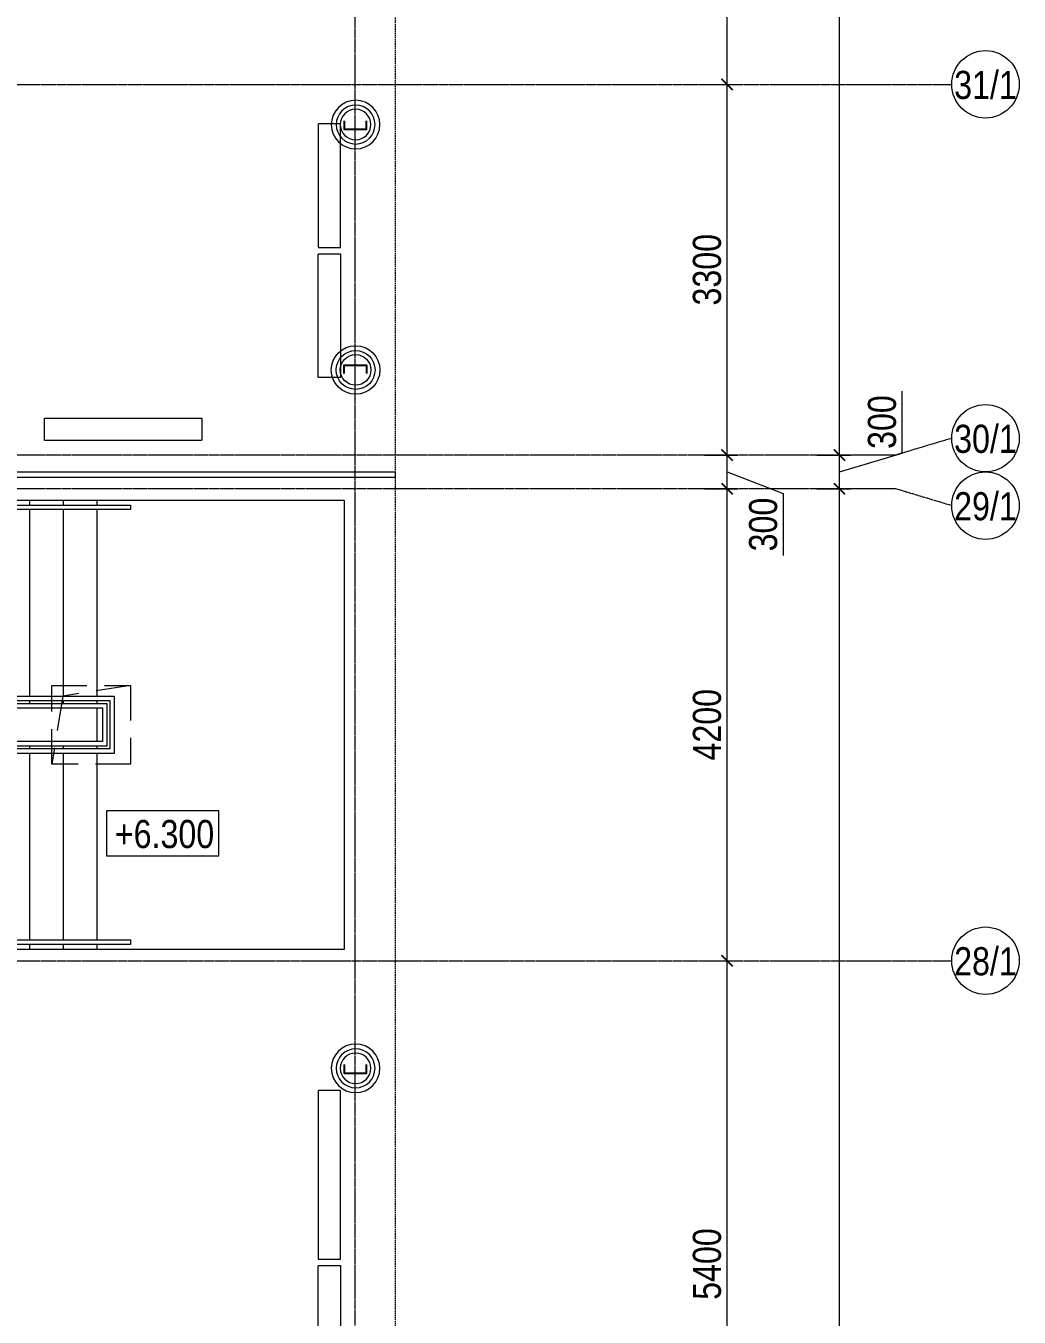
# Model space of a CAD drawing. Header units: millimetres. Extents: x -65509 to 912790, y 446 to 713294.
# Drawn here: x 229065 to 237907, y 388404 to 399898 of the extents above; entities that cross this region are included whole.
import ezdxf
from ezdxf.enums import TextEntityAlignment as Align

# ---------------------------------------------------------------- set-up
doc = ezdxf.new("R2010")
doc.units = ezdxf.units.MM
for name, pattern in [('CENTER2', [28.575, 19.05, -3.175, 3.175, -3.175]), ('DASHED', [19.05, 12.7, -6.35]), ('HIDDEN', [9.525, 6.35, -3.175]), ('HIDDEN2', [4.7625, 3.175, -1.5875])]:
    doc.linetypes.add(name, pattern=pattern)
doc.layers.get('Defpoints').update_dxf_attribs({"color": 250})
doc.layers.add('АР_Делит', color=250, linetype='Continuous', lineweight=0, plot=False)
for name, color, linetype, lineweight in [('АР_Отметка', 250, 'Continuous', 13), ('АР_Ф_ЛК', 250, 'Continuous', 5), ('ДШ_КР', 250, 'Continuous', 35), ('КМ_Фахверки', 250, 'Continuous', 25), ('ОВ_Классы', 250, 'Continuous', 0), ('РД_Оси_100', 250, 'Continuous', 0), ('РД_Оси_размер', 250, 'Continuous', 0)]:
    doc.layers.add(name, color=color, linetype=linetype, lineweight=lineweight)
doc.layers.add('АР_Отопительные приборы', color=1, linetype='HIDDEN2', lineweight=0, true_color=0xff0000)
doc.styles.add('Arial_Narrow_08', font='ARIALN.TTF', dxfattribs={"width": 0.8})
doc.styles.add('style1', font='ARIALN.TTF')
doc.styles.add('ккк', font='isocpeur.ttf', dxfattribs={"width": 0.85, "oblique": 15})
doc.dimstyles.new('Dim100_ареал', dxfattribs={"dimscale": 100, "dimtxt": 2.5, "dimasz": 1, "dimexe": 1, "dimexo": 1, "dimgap": 0.5, "dimtad": 1, "dimzin": 12, "dimdsep": 46, "dimtxsty": 'style1', "dimblk": 'ARCHTICK', "dimcen": 1, "dimdle": 1, "dimclrd": 256, "dimclre": 256, "dimaunit": 1, "dimadec": 0, "dimazin": 3, "dimtfac": 1, "dimtmove": 1, "dimatfit": 3, "dimldrblk": 'OPEN30', "dimfxl": 4, "dimfxlon": 1, "dimtolj": 1, "dimtzin": 0, "dimlwd": 9, "dimlwe": 9, "dimarcsym": 0})

# ---------------------------------------------------------------- blocks, each defined once
blk = doc.blocks.new('A-iden')
at = {"linetype": 'Continuous', "lineweight": 5}
blk.add_circle((0, -4), 3, dxfattribs=at)
at = {"color": 0, "linetype": 'Continuous', "lineweight": 20, "style": 'ккк', "width": 0.85}
blk.add_attdef('ID', text='', height=8, dxfattribs=at).set_placement((0.31, -3.85), align=Align.MIDDLE_CENTER)
blk = doc.blocks.new('_ArchTick')
at = {"color": 0, "linetype": 'ByBlock', "const_width": 0.15}
blk.add_lwpolyline([(-0.5, -0.5), (0.5, 0.5)], dxfattribs=at)
blk = doc.blocks.new('*D372')
at = {"layer": 'Defpoints', "color": 0, "transparency": 16777216}
for p in [(116910, 96300), (117910, 96300), (116910, 90900)]:
    blk.add_point(p, dxfattribs=at)
at = {"layer": 'РД_Оси_размер', "color": 0, "lineweight": 5, "transparency": 16777216}
for p, q in [((117910, 90800), (117910, 96400)), ((117710, 96300), (118010, 96300)), ((117710, 90900), (118010, 90900))]:
    blk.add_line(p, q, dxfattribs=at)
at = {"layer": 'РД_Оси_размер', "color": 0, "lineweight": 5, "transparency": 16777216, "xscale": 100, "yscale": 100, "zscale": 100}
for p, rotation in [((117910, 96300), 90), ((117910, 90900), 270)]:
    blk.add_blockref('_ArchTick', p, dxfattribs=dict(at, rotation=rotation))
at = {"layer": 'РД_Оси_размер', "color": 0, "transparency": 16777216, "insert": (117732, 93600), "char_height": 250, "attachment_point": 5, "rotation": 90, "style": 'style1'}
blk.add_mtext('\\A1;5400', dxfattribs=at)
blk = doc.blocks.new('_Open30')
at = {"color": 0, "linetype": 'ByBlock', "lineweight": -2}
for p, q in [((-1, 0.27), (0, 0)), ((0, 0), (-1, -0.27)), ((0, 0), (-1, 0))]:
    blk.add_line(p, q, dxfattribs=at)
blk = doc.blocks.new('*D373')
at = {"layer": 'Defpoints', "color": 0, "transparency": 16777216}
for p in [(116910, 100500), (117910, 100500), (116910, 96300)]:
    blk.add_point(p, dxfattribs=at)
at = {"layer": 'РД_Оси_размер', "color": 0, "lineweight": 5, "transparency": 16777216}
for p, q in [((117910, 96200), (117910, 100600)), ((117710, 100500), (118010, 100500)), ((117710, 96300), (118010, 96300))]:
    blk.add_line(p, q, dxfattribs=at)
at = {"layer": 'РД_Оси_размер', "color": 0, "lineweight": 5, "transparency": 16777216, "xscale": 100, "yscale": 100, "zscale": 100}
for p, rotation in [((117910, 100500), 90), ((117910, 96300), 270)]:
    blk.add_blockref('_ArchTick', p, dxfattribs=dict(at, rotation=rotation))
at = {"layer": 'РД_Оси_размер', "color": 0, "transparency": 16777216, "insert": (117732, 98400), "char_height": 250, "attachment_point": 5, "rotation": 90, "style": 'style1'}
blk.add_mtext('\\A1;4200', dxfattribs=at)
blk = doc.blocks.new('*D374')
at = {"layer": 'Defpoints', "color": 0, "transparency": 16777216}
for p in [(116910, 100800), (117910, 100800), (116910, 100500)]:
    blk.add_point(p, dxfattribs=at)
at = {"layer": 'РД_Оси_размер', "color": 0, "lineweight": 5, "transparency": 16777216}
for p, q in [((117910, 100400), (117910, 100900)), ((117710, 100800), (118010, 100800)), ((117910, 100650), (118410, 100458)), ((117710, 100500), (118010, 100500)), ((118410, 100458), (118410, 99905))]:
    blk.add_line(p, q, dxfattribs=at)
at = {"layer": 'РД_Оси_размер', "color": 0, "lineweight": 5, "transparency": 16777216, "xscale": 100, "yscale": 100, "zscale": 100}
for p, rotation in [((117910, 100800), 90), ((117910, 100500), 270)]:
    blk.add_blockref('_ArchTick', p, dxfattribs=dict(at, rotation=rotation))
at = {"layer": 'РД_Оси_размер', "color": 0, "transparency": 16777216, "insert": (118232, 100182), "char_height": 250, "attachment_point": 5, "rotation": 90, "style": 'style1'}
blk.add_mtext('\\A1;300', dxfattribs=at)
blk = doc.blocks.new('*D375')
at = {"layer": 'Defpoints', "color": 0, "transparency": 16777216}
for p in [(116910, 104100), (117910, 104100), (116910, 100800)]:
    blk.add_point(p, dxfattribs=at)
at = {"layer": 'РД_Оси_размер', "color": 0, "lineweight": 5, "transparency": 16777216}
for p, q in [((117910, 100700), (117910, 104200)), ((117710, 104100), (118010, 104100)), ((117710, 100800), (118010, 100800))]:
    blk.add_line(p, q, dxfattribs=at)
at = {"layer": 'РД_Оси_размер', "color": 0, "lineweight": 5, "transparency": 16777216, "xscale": 100, "yscale": 100, "zscale": 100}
for p, rotation in [((117910, 104100), 90), ((117910, 100800), 270)]:
    blk.add_blockref('_ArchTick', p, dxfattribs=dict(at, rotation=rotation))
at = {"layer": 'РД_Оси_размер', "color": 0, "transparency": 16777216, "insert": (117732, 102450), "char_height": 250, "attachment_point": 5, "rotation": 90, "style": 'style1'}
blk.add_mtext('\\A1;3300', dxfattribs=at)
blk = doc.blocks.new('*D376')
at = {"layer": 'Defpoints', "color": 0, "transparency": 16777216}
for p in [(116910, 110100), (117910, 110100), (116910, 104100)]:
    blk.add_point(p, dxfattribs=at)
at = {"layer": 'РД_Оси_размер', "color": 0, "lineweight": 5, "transparency": 16777216}
for p, q in [((117910, 104000), (117910, 110200)), ((117710, 110100), (118010, 110100)), ((117710, 104100), (118010, 104100))]:
    blk.add_line(p, q, dxfattribs=at)
at = {"layer": 'РД_Оси_размер', "color": 0, "lineweight": 5, "transparency": 16777216, "xscale": 100, "yscale": 100, "zscale": 100}
for p, rotation in [((117910, 110100), 90), ((117910, 104100), 270)]:
    blk.add_blockref('_ArchTick', p, dxfattribs=dict(at, rotation=rotation))
at = {"layer": 'РД_Оси_размер', "color": 0, "transparency": 16777216, "insert": (117732, 107100), "char_height": 250, "attachment_point": 5, "rotation": 90, "style": 'style1'}
blk.add_mtext('\\A1;6000', dxfattribs=at)
blk = doc.blocks.new('*D225')
at = {"layer": 'Defpoints', "color": 0, "transparency": 16777216}
for p in [(114955, 100500), (118910, 100500), (116910, 69300)]:
    blk.add_point(p, dxfattribs=at)
at = {"layer": 'РД_Оси_размер', "color": 0, "lineweight": 5, "transparency": 16777216}
for p, q in [((118910, 69200), (118910, 100600)), ((118710, 100500), (119010, 100500)), ((118710, 69300), (119010, 69300))]:
    blk.add_line(p, q, dxfattribs=at)
at = {"layer": 'РД_Оси_размер', "color": 0, "lineweight": 5, "transparency": 16777216, "xscale": 100, "yscale": 100, "zscale": 100}
for p, rotation in [((118910, 100500), 90), ((118910, 69300), 270)]:
    blk.add_blockref('_ArchTick', p, dxfattribs=dict(at, rotation=rotation))
at = {"layer": 'РД_Оси_размер', "color": 0, "transparency": 16777216, "insert": (118732, 84900), "char_height": 250, "attachment_point": 5, "rotation": 90, "style": 'style1'}
blk.add_mtext('\\A1;31200', dxfattribs=at)
blk = doc.blocks.new('*D226')
at = {"layer": 'Defpoints', "color": 0, "transparency": 16777216}
for p in [(116910, 100800), (118910, 100800), (114955, 100500)]:
    blk.add_point(p, dxfattribs=at)
at = {"layer": 'РД_Оси_размер', "color": 0, "lineweight": 5, "transparency": 16777216}
for p, q in [((119468, 100817), (119468, 101370)), ((118910, 100400), (118910, 100900)), ((118910, 100650), (119468, 100817)), ((118710, 100800), (119010, 100800)), ((118710, 100500), (119010, 100500))]:
    blk.add_line(p, q, dxfattribs=at)
at = {"layer": 'РД_Оси_размер', "color": 0, "lineweight": 5, "transparency": 16777216, "xscale": 100, "yscale": 100, "zscale": 100}
for p, rotation in [((118910, 100800), 90), ((118910, 100500), 270)]:
    blk.add_blockref('_ArchTick', p, dxfattribs=dict(at, rotation=rotation))
at = {"layer": 'РД_Оси_размер', "color": 0, "transparency": 16777216, "insert": (119290, 101094), "char_height": 250, "attachment_point": 5, "rotation": 90, "style": 'style1'}
blk.add_mtext('\\A1;300', dxfattribs=at)
blk = doc.blocks.new('*D333')
at = {"layer": 'Defpoints', "color": 0, "transparency": 16777216}
for p in [(116910, 134700), (118910, 134700), (116910, 100800)]:
    blk.add_point(p, dxfattribs=at)
at = {"layer": 'РД_Оси_размер', "color": 0, "lineweight": 5, "transparency": 16777216}
for p, q in [((118910, 100700), (118910, 134800)), ((118710, 134700), (119010, 134700)), ((118710, 100800), (119010, 100800))]:
    blk.add_line(p, q, dxfattribs=at)
at = {"layer": 'РД_Оси_размер', "color": 0, "lineweight": 5, "transparency": 16777216, "xscale": 100, "yscale": 100, "zscale": 100}
for p, rotation in [((118910, 134700), 90), ((118910, 100800), 270)]:
    blk.add_blockref('_ArchTick', p, dxfattribs=dict(at, rotation=rotation))
at = {"layer": 'РД_Оси_размер', "color": 0, "transparency": 16777216, "insert": (118732, 117750), "char_height": 250, "attachment_point": 5, "rotation": 90, "style": 'style1'}
blk.add_mtext('\\A1;33900', dxfattribs=at)
blk = doc.blocks.new('ЛК_4000х9100_2эт')
at = {"color": 5}
for points in [[(6900, 3915), (2700, 3915), (2700, 3955), (7200, 3955), (7200, 3915), (6900, 3915)], [(4529, 45), (2700, 45), (2700, 85), (4546, 85)], [(5001, 85), (7200, 85), (7200, 45), (4983, 45)]]:
    blk.add_lwpolyline(points, dxfattribs=at)
at = {"layer": 'АР_Делит'}
blk.add_lwpolyline([(0, 4000), (9100, 4000), (9100, 0), (0, 0)], close=True, dxfattribs=at)
at = {"layer": 'АР_Ф_ЛК', "color": 5}
for p, q in [((3000, 4000), (3000, 3955)), ((3000, 3915), (3000, 2255)), ((3300, 4000), (3300, 3955)), ((3300, 3915), (3300, 2255)), ((3600, 4000), (3600, 3955)), ((3600, 3915), (3600, 2255)), ((3900, 4000), (3900, 3955)), ((3900, 3915), (3900, 2255)), ((4200, 4000), (4200, 3955)), ((4200, 3915), (4200, 2255)), ((4500, 4000), (4500, 3955)), ((4500, 3915), (4500, 2255)), ((4800, 4000), (4800, 3955)), ((4800, 3915), (4800, 2255)), ((5100, 4000), (5100, 3955)), ((5100, 3915), (5100, 2255)), ((5400, 4000), (5400, 3955)), ((5400, 3915), (5400, 2255)), ((5700, 4000), (5700, 3955)), ((5700, 3915), (5700, 2255)), ((6000, 4000), (6000, 3955)), ((6000, 3915), (6000, 2255)), ((6300, 4000), (6300, 3955)), ((6300, 3915), (6300, 2255)), ((6600, 4000), (6600, 3955)), ((6600, 3915), (6600, 2255)), ((6900, 4000), (6900, 3955)), ((6900, 3915), (6900, 2255)), ((3000, 2215), (3000, 2190)), ((3300, 2215), (3300, 2190)), ((3600, 2215), (3600, 2190)), ((3900, 2215), (3900, 2190)), ((4200, 2215), (4200, 2190)), ((4500, 2215), (4500, 2190)), ((4800, 2215), (4800, 2190)), ((5100, 2215), (5100, 2190)), ((5400, 2215), (5400, 2190)), ((5700, 2215), (5700, 2190)), ((6000, 2215), (6000, 2190)), ((6300, 2215), (6300, 2190)), ((6600, 2215), (6600, 2190)), ((6900, 2215), (6900, 2190)), ((3000, 2150), (3000, 1850)), ((6900, 2150), (6900, 1850)), ((3000, 1810), (3000, 1785)), ((3000, 1745), (3000, 85)), ((3300, 1810), (3300, 1785)), ((3300, 1745), (3300, 85)), ((3600, 1810), (3600, 1785)), ((3600, 1745), (3600, 85)), ((3900, 1810), (3900, 1785)), ((3900, 1745), (3900, 85)), ((4200, 1810), (4200, 1785)), ((4200, 1745), (4200, 85)), ((4500, 1810), (4500, 1785)), ((4500, 1745), (4500, 85)), ((4800, 1810), (4800, 1785)), ((4800, 1745), (4800, 661)), ((5100, 1810), (5100, 1785)), ((5100, 1745), (5100, 1341)), ((6000, 1810), (6000, 1785)), ((6000, 1745), (6000, 85)), ((6300, 1810), (6300, 1785)), ((6300, 1745), (6300, 85)), ((6600, 1810), (6600, 1785)), ((6600, 1745), (6600, 85)), ((6900, 1810), (6900, 1785)), ((6900, 1745), (6900, 85)), ((5700, 1671), (5700, 85)), ((5400, 912), (5400, 85)), ((5100, 309), (5100, 85)), ((3000, 45), (3000, 0)), ((3300, 45), (3300, 0)), ((3600, 45), (3600, 0)), ((3900, 45), (3900, 0)), ((4200, 45), (4200, 0)), ((4500, 45), (4500, 0)), ((5100, 45), (5100, 0)), ((5400, 45), (5400, 0)), ((5700, 45), (5700, 0)), ((6000, 45), (6000, 0)), ((6300, 45), (6300, 0)), ((6600, 45), (6600, 0)), ((6900, 45), (6900, 0))]:
    blk.add_line(p, q, dxfattribs=at)
at = {"layer": 'АР_Ф_ЛК'}
for points in [[(6900, 3085, 0, 150, 0), (6434, 3085, 0, 0, 0), (3000, 3085, 0, 0, 0)], [(3000, 915, 0, 150, 0), (3466, 915, 0, 0, 0), (4800, 915, 0, 0, 0)], [(5522, 915, 0, 150, 0), (5988, 915, 0, 0, 0), (6900, 915, 0, 0, 0)]]:
    blk.add_lwpolyline(points, format="xyseb", dxfattribs=at)
at = {"layer": 'АР_Ф_ЛК', "color": 5}
for points in [[(5278, 1745), (2845, 1745), (2845, 2255), (7055, 2255), (7055, 1745), (5733, 1745)], [(5296, 1785), (2885, 1785), (2885, 2215), (7015, 2215), (7015, 1785), (5750, 1785)], [(5307, 1810), (2910, 1810), (2910, 2190), (6990, 2190), (6990, 1810), (5761, 1810)]]:
    blk.add_lwpolyline(points, dxfattribs=at)
for points in [[(2950, 2150), (6950, 2150), (6950, 1850), (2950, 1850)], [(3000, 2150), (6900, 2150), (6900, 1850), (3000, 1850)]]:
    blk.add_lwpolyline(points, close=True, dxfattribs=at)
at = {"layer": 'АР_Ф_ЛК', "lineweight": 0}
for points in [[(5324, 1850), (4967, 1039), (5059, 862), (4773, 988), (4866, 811), (4509, 0)], [(5779, 1850), (5422, 1039), (5514, 862), (5228, 988), (5321, 811), (4964, 0)]]:
    blk.add_lwpolyline(points, dxfattribs=at)
blk = doc.blocks.new('Отметка_план')
at = {"color": 7}
blk.add_lwpolyline([(0, 0), (10, 0), (10, 4), (0, 4)], close=True, dxfattribs=at)
at = {"style": 'Arial_Narrow_08', "width": 0.8}
blk.add_attdef('OTMG', text='', height=2.5, dxfattribs=at).set_placement((9.06, 0.7), align=Align.RIGHT)
blk = doc.blocks.new('otv пунктир')
at = {"linetype": 'HIDDEN', "ltscale": 0.07}
blk.add_lwpolyline([(0, 0), (0, 1), (1, 1), (1, 0)], close=True, dxfattribs=at)
blk.add_lwpolyline([(0, 1), (0.135, 0.137), (1, 0)], dxfattribs=at)
blk = doc.blocks.new('Ф_пеноблок 200')
at = {"layer": 'АР_Делит', "color": 1}
for radius in [216, 173, 136]:
    blk.add_circle((103, -42), radius, dxfattribs=at)
at = {"layer": 'КМ_Фахверки'}
blk.add_lwpolyline([(0, -75), (0, 0), (200, 0), (200, -75)], dxfattribs=at)
blk = doc.blocks.new('Bottom_R_1100')
at = {"layer": 'АР_Отопительные приборы'}
blk.add_lwpolyline([(-550, -100), (550, -100), (550, 100), (-550, 100)], close=True, dxfattribs=at)
blk = doc.blocks.new('Bottom_L_1100')
at = {"layer": 'АР_Отопительные приборы'}
blk.add_lwpolyline([(550, -100), (-550, -100), (-550, 100), (550, 100)], close=True, dxfattribs=at)
blk = doc.blocks.new('Bottom_L_1400')
at = {"layer": 'АР_Отопительные приборы'}
blk.add_lwpolyline([(700, -100), (-700, -100), (-700, 100), (700, 100)], close=True, dxfattribs=at)
blk = doc.blocks.new('Bottom_R_1500')
at = {"layer": 'АР_Отопительные приборы'}
blk.add_lwpolyline([(-750, -100), (750, -100), (750, 100), (-750, 100)], close=True, dxfattribs=at)
blk = doc.blocks.new('Bottom_L_1500')
at = {"layer": 'АР_Отопительные приборы'}
blk.add_lwpolyline([(750, -100), (-750, -100), (-750, 100), (750, 100)], close=True, dxfattribs=at)
blk = doc.blocks.new('СОШ_2200_АР_ОСИ_М100_28.05.24')
at = {"layer": 'АР_Делит', "color": 5, "linetype": 'DASHED'}
blk.add_lwpolyline([(-355, 13145), (-355, 100855), (37145, 100855), (37145, 129155), (72745, 129155), (72745, 135155), (114955, 135155), (114955, -355)], dxfattribs=at)
at = {"layer": 'РД_Оси_100', "linetype": 'CENTER2'}
for p, q in [((114600, -6155), (114600, 139938.679)), ((-5954.958, 104100), (119910, 104100)), ((-5954.958, 96300), (119910, 96300))]:
    blk.add_line(p, q, dxfattribs=at)
for points in [[(119910, 100950), (119410, 100800), (-5454.958, 100800), (-5954.958, 100950)], [(119910, 100350), (119410, 100500), (-5454.958, 100500), (-5954.958, 100350)]]:
    blk.add_lwpolyline(points, dxfattribs=at)
at = {"layer": 'РД_Оси_100', "color": 0}
ref = blk.add_blockref('A-iden', (120210, 104500), dxfattribs=dict(at, xscale=100, yscale=100, zscale=100))
ref.add_attrib('ID', '31/1', dxfattribs={"layer": '0', "linetype": 'Continuous', "height": 250, "style": 'style1'}).set_placement((120210, 104100), align=Align.MIDDLE)
ref = blk.add_blockref('A-iden', (120210, 101350), dxfattribs=dict(at, xscale=100, yscale=100, zscale=100))
ref.add_attrib('ID', '30/1', dxfattribs={"layer": '0', "linetype": 'Continuous', "height": 250, "style": 'style1'}).set_placement((120210, 100950), align=Align.MIDDLE)
ref = blk.add_blockref('A-iden', (120210, 100750), dxfattribs=dict(at, xscale=100, yscale=100, zscale=100))
ref.add_attrib('ID', '29/1', dxfattribs={"layer": '0', "linetype": 'Continuous', "height": 250, "style": 'style1'}).set_placement((120210, 100350), align=Align.MIDDLE)
ref = blk.add_blockref('A-iden', (120210, 96700), dxfattribs=dict(at, xscale=100, yscale=100, zscale=100))
ref.add_attrib('ID', '28/1', dxfattribs={"layer": '0', "linetype": 'Continuous', "height": 250, "style": 'style1'}).set_placement((120210, 96300), align=Align.MIDDLE)
at = {"layer": 'РД_Оси_размер'}
for base, p1, p2, picture, middle in [((118910, 134700), (116910, 100800), (116910, 134700), '*D333', (118732.357, 117750)), ((117910, 110100), (116910, 104100), (116910, 110100), '*D376', (117732.357, 107100)), ((117910, 104100), (116910, 100800), (116910, 104100), '*D375', (117732.357, 102450)), ((118910, 100800), (114955, 100500), (116910, 100800), '*D226', (119290.286, 100867.379)), ((118910, 100500), (116910, 69300), (114955, 100500), '*D225', (118732.357, 84900)), ((117910, 100500), (116910, 96300), (116910, 100500), '*D373', (117732.357, 98400)), ((117910, 96300), (116910, 90900), (116910, 96300), '*D372', (117732.357, 93600))]:
    dim = blk.add_linear_dim(base=base, p1=p1, p2=p2, angle=90, dimstyle='Dim100_ареал', dxfattribs=at)
    dim.commit()
    dim.dimension.update_dxf_attribs({"geometry": picture, "text_midpoint": middle})
dim = blk.add_linear_dim(base=(117910, 100800), p1=(116910, 100500), p2=(116910, 100800), angle=90, dimstyle='Dim100_ареал', dxfattribs=at)
dim.commit()
dim.dimension.update_dxf_attribs({"geometry": '*D374', "text_midpoint": (118410, 100407.707), "dimtype": 128})

msp = doc.modelspace()

# ---------------------------------------------------------------- linework, layer by layer
at = {"layer": 'ДШ_КР', "lineweight": 0}
msp.add_lwpolyline([(154797.159, 395926.733), (232352.159, 395926.733), (232352.159, 395876.733), (154797.159, 395876.733)], close=True, dxfattribs=at)

# ---------------------------------------------------------------- block references
at = {"layer": 'АР_Отметка'}
ref = msp.add_blockref('Отметка_план', (229783.844, 392509.351), dxfattribs=dict(at, xscale=100, yscale=100, zscale=100))
ref.add_attrib('OTMG', '+6.300', dxfattribs={"layer": '0', "color": 0, "height": 250, "style": 'style1'}).set_placement((230741.262, 392829.168), align=Align.TOP_RIGHT)
at = {"layer": 'АР_Отопительные приборы'}
for name, p, rotation in [('Bottom_R_1100', (231767.153, 398475.451), 90), ('Bottom_L_1100', (231767.153, 397317.276), 89.99999999999999), ('Bottom_R_1500', (231767.154, 389671.356), 90), ('Bottom_L_1500', (231767.154, 388113.181), 89.99999999999999)]:
    msp.add_blockref(name, p, dxfattribs=dict(at, rotation=rotation))
msp.add_blockref('Bottom_L_1400', (229932.114, 396306.733), dxfattribs=at)
at = {"layer": 'АР_Ф_ЛК', "color": 5}
msp.add_blockref('ЛК_4000х9100_2эт', (222797.159, 391676.733), dxfattribs=at)
at = {"layer": 'КМ_Фахверки', "xscale": -1, "rotation": 180}
for p in [(231897.158, 398976.733), (231897.159, 390576.736)]:
    msp.add_blockref('Ф_пеноблок 200', p, dxfattribs=at)
at = {"layer": 'КМ_Фахверки'}
msp.add_blockref('Ф_пеноблок 200', (231897.159, 396876.733), dxfattribs=at)
at = {"layer": 'ОВ_Классы', "xscale": 700, "yscale": 700, "rotation": 270}
msp.add_blockref('otv пунктир', (229297.159, 394026.715), dxfattribs=at)
at = {"layer": 'РД_Оси_100'}
msp.add_blockref('СОШ_2200_АР_ОСИ_М100_28.05.24', (117397.159, 295276.733), dxfattribs=at)

doc.saveas('drawing.dxf')
